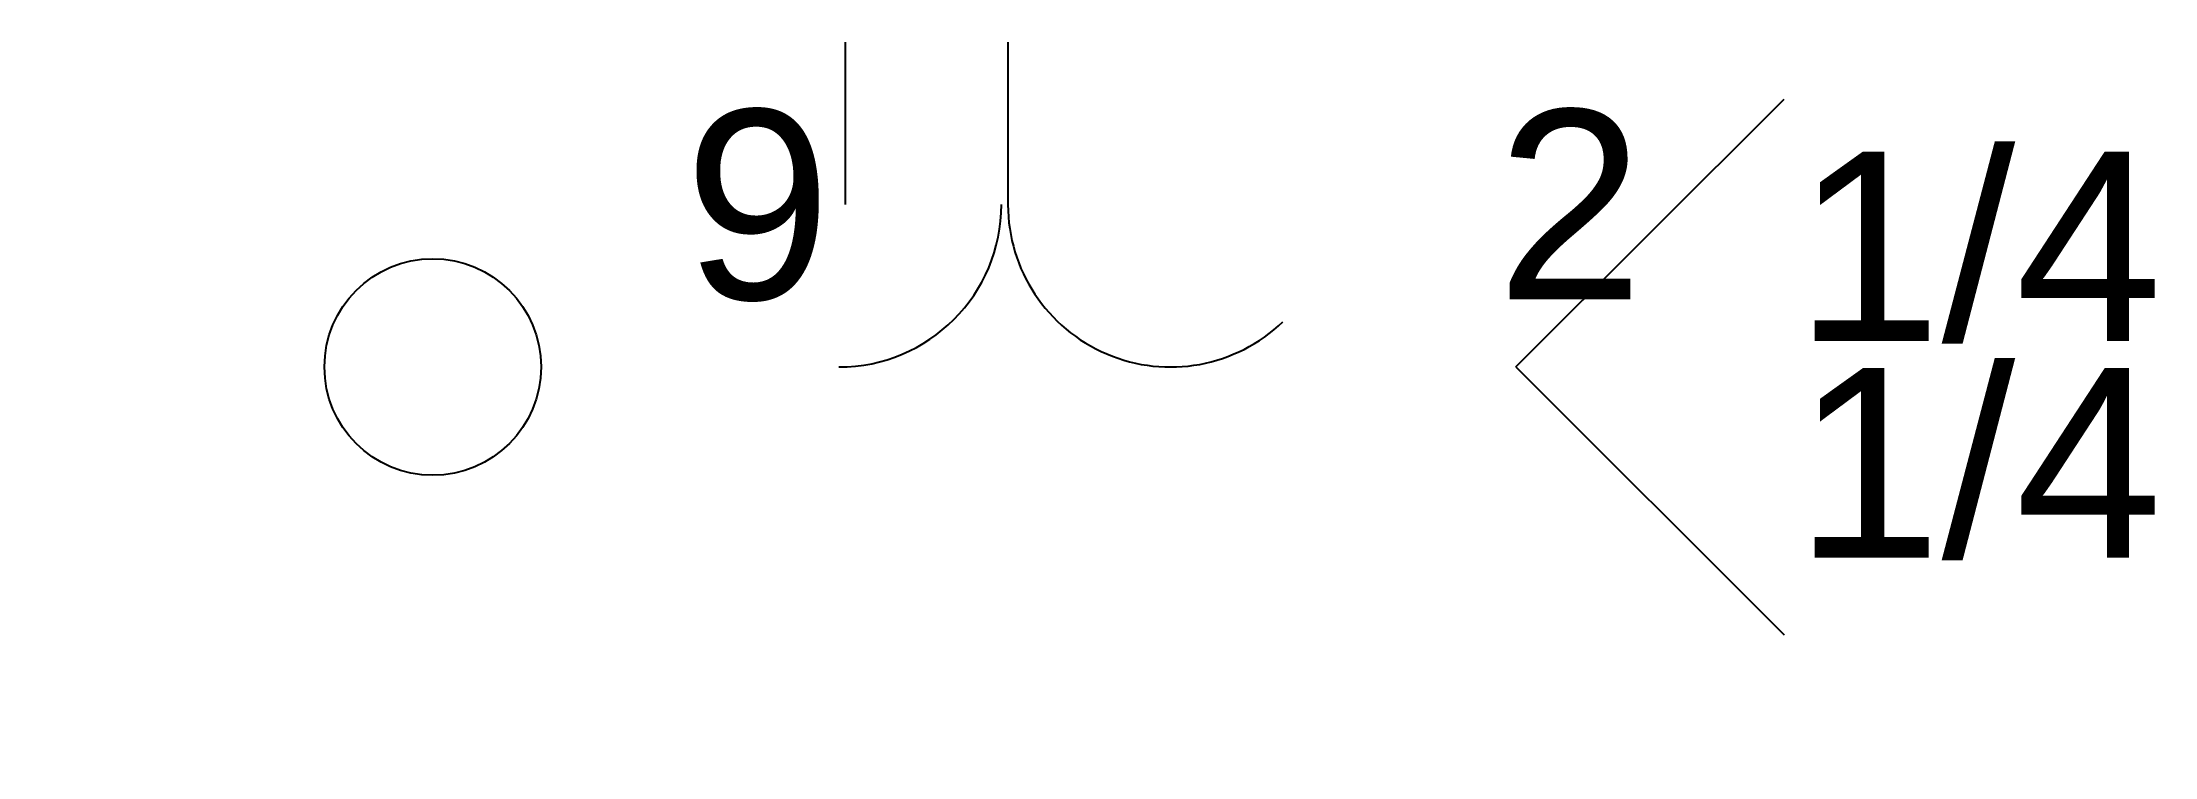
# Model space of a CAD drawing. Header units: inches. Extents: x -18.2 to 20.8, y -5.5 to 7.7.
import ezdxf
from ezdxf.enums import TextEntityAlignment as Align

# ---------------------------------------------------------------- set-up
doc = ezdxf.new("R2010")
doc.units = ezdxf.units.IN
doc.header["$MEASUREMENT"] = 0
doc.layers.add('3t', color=2, linetype='Continuous')
doc.layers.add('dim', color=7, linetype='Continuous')
doc.styles.get("Standard").update_dxf_attribs({"font": 'arial.ttf'})

msp = doc.modelspace()

# ---------------------------------------------------------------- linework, layer by layer
at = {"layer": '3t'}
for q in [(13.914, 6.699), (13.914, -3.2)]:
    msp.add_line((8.964, 1.75), q, dxfattribs=at)
for points in [[(-3.416, 4.75), (-3.416, 7.75)], [(-0.416, 7.75), (-0.416, 4.75)]]:
    msp.add_lwpolyline(points, dxfattribs=at)
for centre, start, end in [((-3.536, 4.75), 270, 0), ((2.584, 4.75), 180, 313.8309)]:
    msp.add_arc(centre, 3, start, end, dxfattribs=at)
at = {"layer": 'dim'}
msp.add_lwpolyline([(-17.621, -4.826, 0, 1.25, 0), (-15.498, -2.706, 0, 0, 0), (-11.036, 1.75, 0, 0, 0), (8.964, 1.75, 0, 0, 0)], format="xyseb", dxfattribs=at)
msp.add_circle((-11.036, 1.75), 2, dxfattribs=at)

# ---------------------------------------------------------------- texts
at = {"layer": '3t'}
for s, p in [('9', (-5.036, 4.75)), ('2', (9.964, 4.75))]:
    msp.add_text(s, height=3.5, dxfattribs=at).set_placement(p, align=Align.MIDDLE_CENTER)
for p in [(14.105, 3.98), (14.105, -0.02)]:
    msp.add_text('1/4', height=3.5, dxfattribs=at).set_placement(p, align=Align.MIDDLE_LEFT)

doc.saveas('drawing.dxf')
